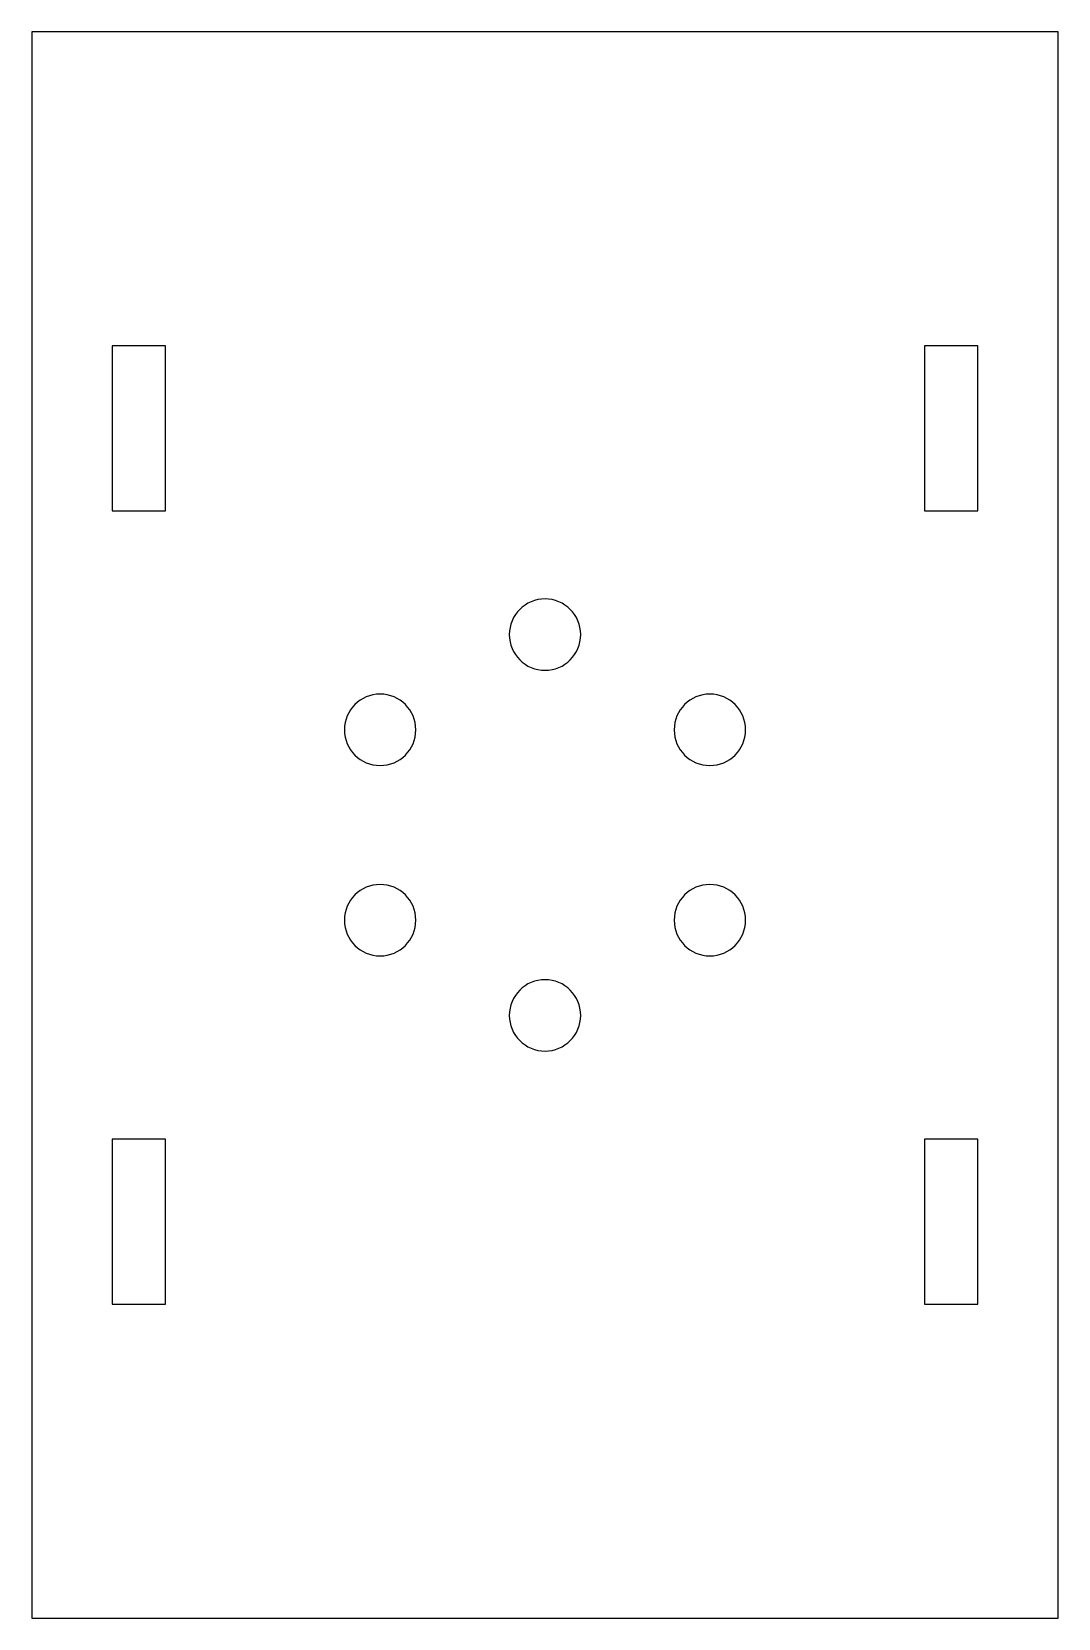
# Model space of a CAD drawing. Header units: millimetres. Extents: x 0 to 65, y 0 to 100.
import ezdxf

# ---------------------------------------------------------------- set-up
doc = ezdxf.new("R2010")
doc.units = ezdxf.units.MM

msp = doc.modelspace()

# ---------------------------------------------------------------- linework, layer by layer
at = {"layer": 'CUT'}
for p, q in [((64.7, 100), (0, 100)), ((0, 100), (0, 0)), ((64.7, 0), (64.7, 100)), ((8.4375, 80.2), (5.0625, 80.2)), ((5.0625, 80.2), (5.0625, 69.8)), ((8.4375, 69.8), (8.4375, 80.2)), ((59.6375, 80.2), (56.2625, 80.2)), ((56.2625, 80.2), (56.2625, 69.8)), ((59.6375, 69.8), (59.6375, 80.2)), ((5.0625, 69.8), (8.4375, 69.8)), ((56.2625, 69.8), (59.6375, 69.8)), ((8.4375, 30.2), (5.0625, 30.2)), ((5.0625, 30.2), (5.0625, 19.8)), ((8.4375, 19.8), (8.4375, 30.2)), ((59.6375, 30.2), (56.2625, 30.2)), ((56.2625, 30.2), (56.2625, 19.8)), ((59.6375, 19.8), (59.6375, 30.2)), ((5.0625, 19.8), (8.4375, 19.8)), ((56.2625, 19.8), (59.6375, 19.8)), ((0, 0), (64.7, 0))]:
    msp.add_line(p, q, dxfattribs=at)
for centre, start, end in [((32.35, 62), 0, 180), ((32.35, 62), 180, 0), ((21.9577, 56), 0, 180), ((42.7423, 56), 0, 180), ((21.9577, 56), 180, 0), ((42.7423, 56), 180, 0), ((21.9577, 44), 0, 180), ((42.7423, 44), 0, 180), ((21.9577, 44), 180, 0), ((42.7423, 44), 180, 0), ((32.35, 38), 0, 180), ((32.35, 38), 180, 0)]:
    msp.add_arc(centre, 2.25, start, end, dxfattribs=at)

doc.saveas('drawing.dxf')
